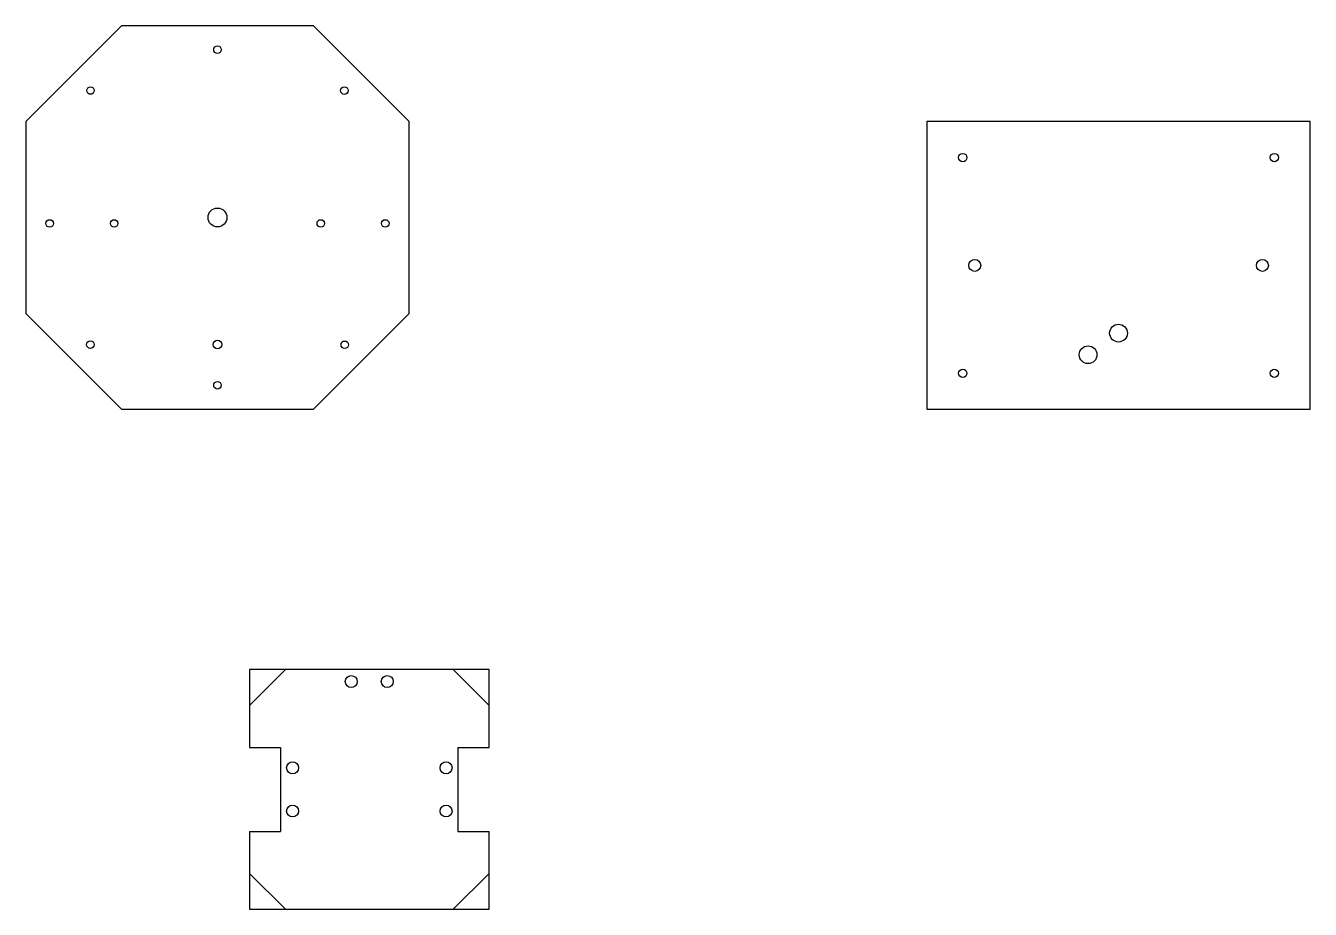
# Model space of a CAD drawing. Header units: millimetres. Extents: x 960 to 1496, y 472 to 840.
import ezdxf

# ---------------------------------------------------------------- set-up
doc = ezdxf.new("R2010")
doc.units = ezdxf.units.MM
doc.layers.add('Piezas', color=164, linetype='Continuous')

msp = doc.modelspace()

# ---------------------------------------------------------------- linework, layer by layer
at = {"layer": 'Piezas'}
for p, q in [((960.48, 800.22), (1000.48, 840.22)), ((1120.48, 800.22), (1080.48, 840.22)), ((960.48, 720.22), (1000.48, 680.22)), ((1080.48, 680.22), (1120.48, 720.22)), ((1053.81, 556.64), (1068.81, 571.64)), ((1138.81, 571.64), (1153.81, 556.64)), ((1053.81, 539.14), (1066.81, 539.14)), ((1066.81, 539.14), (1066.81, 504.14)), ((1140.81, 539.14), (1140.81, 504.14)), ((1140.81, 539.14), (1153.81, 539.14)), ((1053.81, 504.14), (1066.81, 504.14)), ((1140.81, 504.14), (1153.81, 504.14)), ((1068.81, 471.64), (1053.81, 486.64)), ((1138.81, 471.64), (1153.81, 486.64))]:
    msp.add_line(p, q, dxfattribs=at)
for points in [[(1080.48, 840.22), (1000.48, 840.22)], [(960.48, 800.22), (960.48, 720.22)], [(1120.48, 720.22), (1120.48, 800.22)], [(1000.48, 680.22), (1080.48, 680.22)], [(1153.81, 539.14), (1153.81, 571.64), (1053.81, 571.64), (1053.81, 539.14)], [(1053.81, 504.14), (1053.81, 471.64), (1153.81, 471.64), (1153.81, 504.14)]]:
    msp.add_lwpolyline(points, dxfattribs=at)
msp.add_lwpolyline([(1336.35, 680.22), (1496.35, 680.22), (1496.35, 800.22), (1336.35, 800.22)], close=True, dxfattribs=at)
for centre, radius in [((1040.48, 830.22), 1.58), ((987.51, 813.18), 1.58), ((1093.41, 813.15), 1.58), ((1351.35, 785.22), 1.75), ((1481.35, 785.22), 1.75), ((1040.48, 760.22), 3.95), ((970.48, 757.72), 1.58), ((997.38, 757.72), 1.58), ((1083.58, 757.72), 1.58), ((1110.48, 757.72), 1.58), ((1356.35, 740.22), 2.5), ((1476.35, 740.22), 2.5), ((1416.35, 711.97), 3.7), ((987.45, 707.2), 1.58), ((1040.48, 707.2), 1.8), ((1093.59, 707.1), 1.58), ((1403.65, 702.97), 3.7), ((1351.35, 695.22), 1.75), ((1481.35, 695.22), 1.75), ((1040.48, 690.22), 1.58), ((1096.31, 566.64), 2.5), ((1111.31, 566.64), 2.5), ((1071.81, 530.64), 2.5), ((1135.81, 530.64), 2.5), ((1071.81, 512.64), 2.5), ((1135.81, 512.64), 2.5)]:
    msp.add_circle(centre, radius, dxfattribs=at)

doc.saveas('drawing.dxf')
